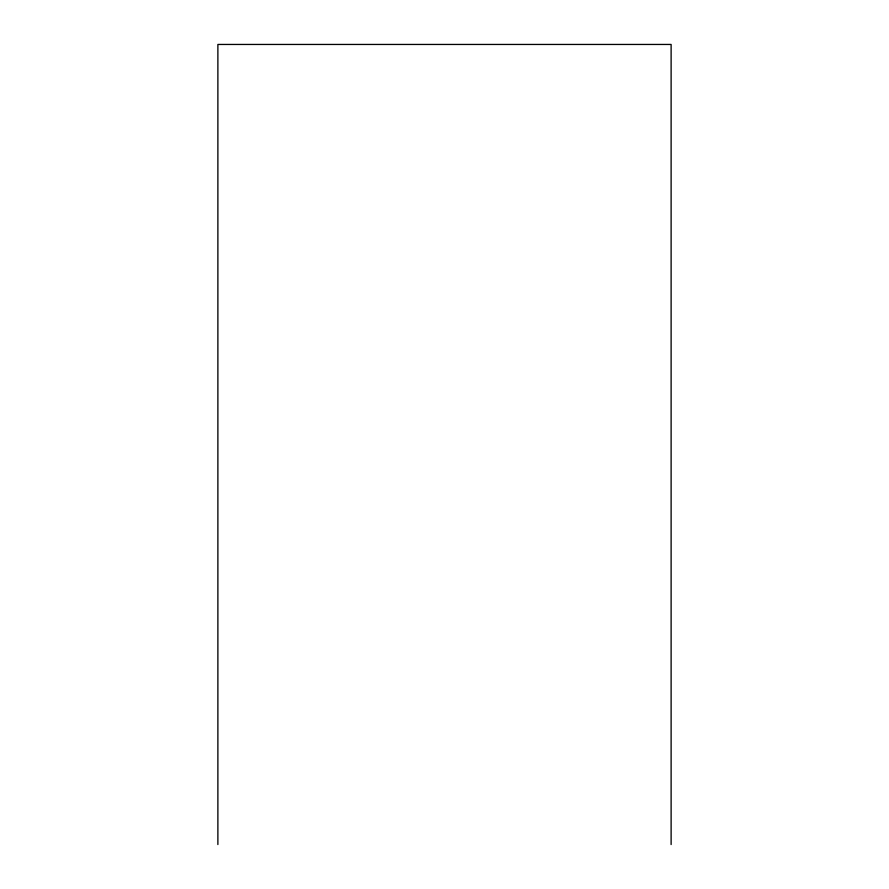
<?xml version="1.0" encoding="UTF-8"?>
<svg xmlns="http://www.w3.org/2000/svg" width="889" height="889" viewBox="0 0 889 889"><rect width="100%" height="100%" fill="white"/><g stroke="black" fill="none" stroke-linecap="round" stroke-linejoin="round"><path stroke-width="1.33" d="M671.117 844.55L671.117 44.45L217.883 44.45L217.883 844.55"/></g></svg>
